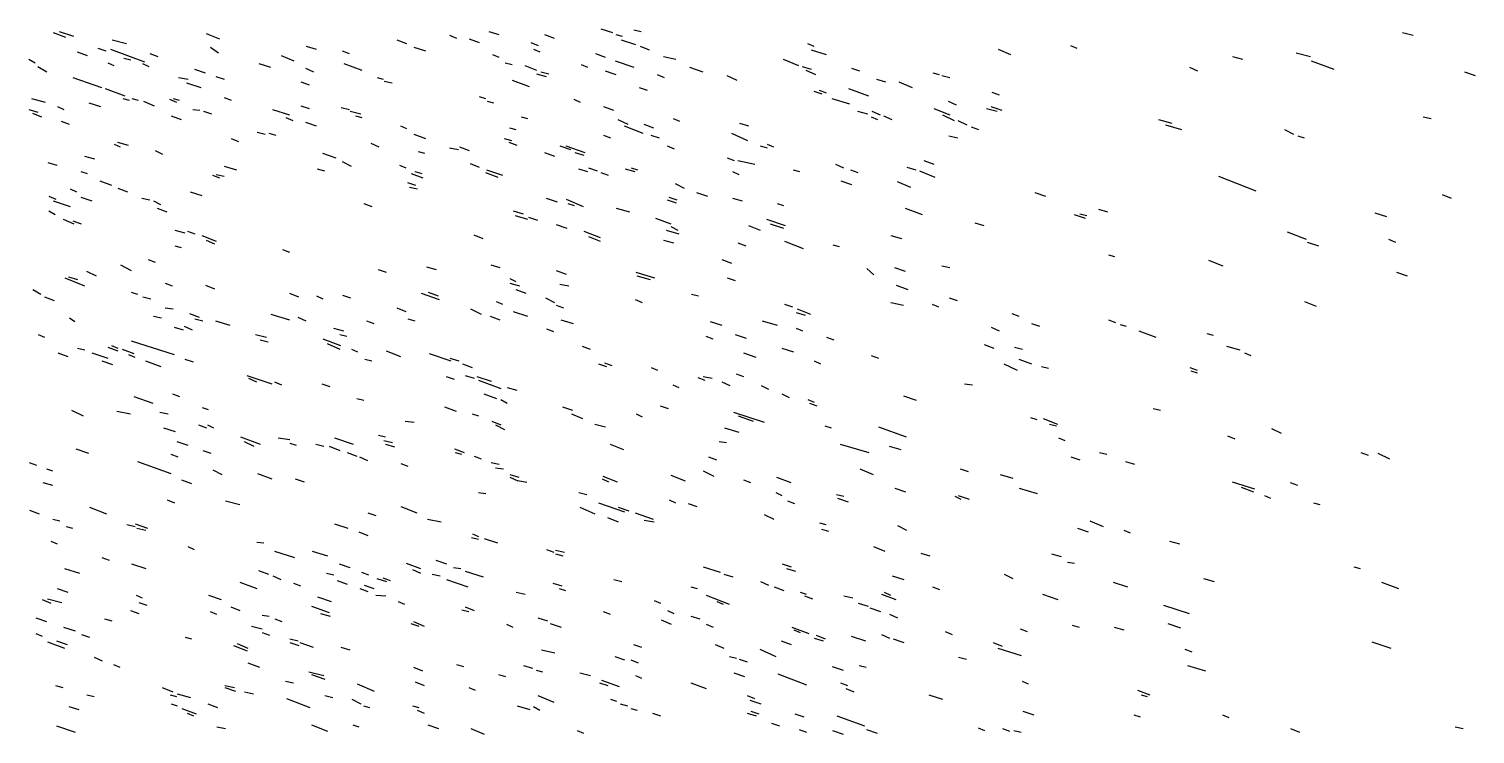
# Model space of a CAD drawing. Extents: x 0 to 594, y 0 to 600.
# Drawn here: x 0.4 to 296.2, y 155.9 to 300.3 of the extents above; entities that cross this region are included whole.
import ezdxf

# ---------------------------------------------------------------- set-up
doc = ezdxf.new("R2010")
doc.units = 0
doc.header["$MEASUREMENT"] = 0
doc.layers.add('SKARN_FSET4', color=114, linetype='CONTINUOUS')

msp = doc.modelspace()

# ---------------------------------------------------------------- linework, layer by layer
at = {"layer": 'SKARN_FSET4'}
for p, q in [((5.3, 299.53), (7.87, 298.6)), ((6.58, 299.72), (9.51, 298.78)), ((36.61, 299.34), (39.35, 298.22)), ((86.39, 298.97), (87.86, 298.41)), ((94.45, 299.72), (96.46, 299.16)), ((105.8, 299.16), (107.81, 298.41)), ((117.33, 300.28), (119.71, 299.53)), ((120.44, 299.16), (121.72, 298.78)), ((124.1, 300.09), (125.57, 299.72)), ((281.34, 299.53), (283.54, 298.97)), ((14.46, 296.35), (16.11, 295.79)), ((17.02, 296.16), (23.98, 293.54)), ((17.39, 298.03), (20.32, 297.29)), ((37.52, 296.54), (39.17, 295.41)), ((57.11, 296.72), (59.12, 296.16)), ((75.6, 298.03), (77.61, 297.29)), ((79.08, 296.54), (81.46, 295.79)), ((90.42, 298.22), (92.44, 297.47)), ((103.05, 297.47), (104.52, 296.91)), ((103.6, 296.16), (104.89, 295.6)), ((121.54, 298.03), (124.47, 297.1)), ((125.39, 296.72), (127.22, 295.98)), ((159.61, 297.29), (160.9, 296.72)), ((160.35, 295.98), (163.46, 295.04)), ((198.61, 296.16), (201.17, 295.04)), ((213.43, 296.91), (214.71, 296.35)), ((0.37, 294.1), (1.65, 293.35)), ((10.25, 295.6), (12.26, 294.85)), ((16.48, 293.35), (17.76, 292.79)), ((19.77, 294.29), (21.23, 293.92)), ((23.62, 293.17), (24.9, 292.61)), ((25.08, 295.23), (26.73, 294.66)), ((47.41, 293.17), (49.79, 292.42)), ((51.99, 294.85), (54.55, 293.73)), ((64.43, 295.79), (65.9, 295.23)), ((64.8, 293.17), (68.46, 291.86)), ((95.18, 295.04), (96.47, 294.48)), ((97.75, 293.35), (99.21, 292.98)), ((113.31, 292.98), (114.59, 292.42)), ((116.23, 295.23), (118.25, 294.48)), ((120.26, 293.73), (124.11, 292.42)), ((130.15, 294.66), (132.71, 294.1)), ((154.68, 294.1), (157.79, 292.79)), ((246.57, 294.66), (248.58, 294.1)), ((259.56, 295.41), (262.49, 294.66)), ((262.67, 293.73), (267.25, 292.04)), ((2.2, 292.61), (4.03, 291.48)), ((9.34, 290.36), (15.2, 288.3)), ((30.94, 290.36), (32.95, 289.98)), ((34.23, 292.04), (36.43, 291.29)), ((38.63, 290.55), (40.28, 289.98)), ((56.93, 292.23), (58.58, 291.48)), ((71.58, 290.36), (72.86, 289.98)), ((101.78, 292.79), (104.16, 291.86)), ((104.16, 291.11), (106.17, 290.55)), ((105.07, 291.48), (106.72, 291.11)), ((118.25, 291.67), (120.45, 290.92)), ((128.87, 290.92), (130.33, 290.36)), ((135.46, 292.42), (138.2, 291.48)), ((143.15, 290.73), (145.16, 289.8)), ((158.52, 292.61), (160.35, 292.04)), ((159.25, 291.86), (161.27, 290.92)), ((168.59, 292.23), (170.24, 291.67)), ((173.72, 289.98), (175.55, 289.42)), ((185.25, 291.29), (186.53, 290.92)), ((187.08, 290.73), (188.73, 290.36)), ((237.78, 292.42), (239.43, 291.67)), ((293.98, 291.48), (296.18, 290.73)), ((15.93, 288.11), (19.96, 286.61)), ((32.59, 289.24), (35.52, 288.3)), ((56.02, 289.42), (57.67, 288.86)), ((73.04, 289.61), (74.69, 289.24)), ((99.22, 289.8), (102.7, 288.49)), ((125.21, 288.3), (126.86, 287.74)), ((160.91, 287.55), (162.55, 286.99)), ((162, 287.74), (163.47, 287.18)), ((168.04, 288.11), (172.07, 286.61)), ((178.29, 289.42), (181.04, 288.3)), ((197.33, 287.36), (198.8, 286.8)), ((0.92, 286.05), (3.67, 285.3)), ((6.24, 284.37), (7.52, 283.81)), ((12.64, 285.12), (15.02, 284.37)), ((19.6, 286.05), (20.88, 285.68)), ((21.43, 286.05), (22.71, 285.68)), ((23.81, 285.49), (26, 284.56)), ((29.11, 285.87), (30.58, 285.3)), ((29.85, 286.05), (31.13, 285.68)), ((40.28, 286.24), (41.74, 285.68)), ((56.02, 284.56), (57.67, 283.99)), ((64.26, 284.18), (65.91, 283.81)), ((92.45, 286.43), (93.73, 286.05)), ((94.1, 285.49), (95.38, 285.12)), ((111.85, 285.87), (113.13, 285.3)), ((117.89, 284.37), (119.91, 283.62)), ((164.57, 286.05), (168.23, 284.93)), ((185.44, 283.99), (188.73, 282.68)), ((188.37, 285.49), (190.01, 284.74)), ((196.24, 283.99), (198.44, 283.43)), ((197.15, 284.37), (199.35, 283.62)), ((0.38, 283.81), (2.21, 283.24)), ((1.11, 283.06), (2.94, 282.31)), ((6.97, 281.37), (8.62, 280.81)), ((29.48, 282.5), (31.5, 281.75)), ((33.88, 283.81), (35.34, 283.62)), ((36.07, 283.43), (37.72, 282.87)), ((50.17, 283.81), (53.65, 282.68)), ((52.91, 282.12), (54.38, 281.56)), ((56.94, 281.19), (59.14, 280.44)), ((66.09, 283.43), (68.29, 282.87)), ((67.19, 282.5), (68.47, 282.12)), ((101.06, 282.31), (102.34, 281.93)), ((120.83, 281.75), (122.84, 280.81)), ((132.17, 281.93), (133.46, 281.37)), ((169.88, 283.43), (171.89, 282.87)), ((172.63, 282.31), (173.91, 281.75)), ((172.81, 283.43), (174.46, 282.68)), ((175.19, 282.5), (176.84, 281.75)), ((187.27, 282.68), (189.65, 281.56)), ((190.38, 281.56), (192.21, 280.62)), ((231.39, 281.75), (234.13, 281)), ((285.57, 282.31), (287.22, 281.93)), ((47.06, 279.13), (48.71, 278.75)), ((49.44, 278.94), (50.9, 278.56)), ((76.35, 280.44), (77.63, 279.88)), ((79.09, 278.75), (81.47, 277.82)), ((98.68, 280.06), (99.96, 279.69)), ((117.9, 278.56), (119.36, 278)), ((122.11, 280.44), (125.95, 278.94)), ((126.13, 280.81), (128.15, 280.06)), ((127.6, 278.56), (129.25, 278)), ((144.08, 278.94), (147.37, 277.44)), ((145.72, 281), (147.55, 280.44)), ((188.56, 278.38), (190.39, 278)), ((193.13, 280.25), (194.6, 279.69)), ((232.85, 280.62), (236.15, 279.69)), ((257.2, 279.69), (259.03, 278.75)), ((259.94, 278.38), (261.23, 278)), ((17.78, 276.69), (19.06, 276.13)), ((18.51, 277.07), (20.7, 276.51)), ((26.2, 275.38), (27.66, 274.63)), ((41.75, 277.82), (43.22, 277.25)), ((70.31, 276.88), (71.96, 276.13)), ((80.01, 275.2), (81.29, 274.82)), ((86.42, 275.94), (88.25, 275.57)), ((88.43, 276.13), (90.45, 275.38)), ((97.58, 277.82), (99.05, 277.44)), ((98.5, 277.07), (100.15, 276.51)), ((108.93, 276.32), (111.13, 275.57)), ((110.21, 276.32), (114.06, 275.01)), ((130.9, 276.32), (132.36, 275.76)), ((149.94, 276.32), (151.4, 275.94)), ((151.4, 276.69), (152.68, 276.13)), ((4.23, 272.95), (6.06, 272.39)), ((11.74, 274.26), (13.75, 273.7)), ((40.29, 272.2), (42.86, 271.45)), ((60.43, 274.82), (63.17, 273.88)), ((64.46, 273.14), (66.29, 272.2)), ((76.17, 272.39), (77.45, 271.83)), ((90.63, 272.76), (92.46, 272.01)), ((105.82, 275.01), (107.84, 274.26)), ((112.05, 275.01), (113.88, 274.45)), ((143.17, 273.88), (144.63, 273.32)), ((145.36, 273.32), (148.84, 272.57)), ((165.32, 272.57), (166.96, 271.83)), ((183.44, 273.32), (185.45, 272.57)), ((11.01, 271.08), (12.29, 270.7)), ((14.85, 269.2), (17.23, 268.27)), ((37.92, 270.33), (39.38, 269.77)), ((38.65, 270.51), (40.3, 270.14)), ((59.33, 271.64), (60.8, 271.26)), ((78.55, 270.7), (80.93, 269.77)), ((79.28, 271.08), (80.75, 270.7)), ((93.75, 270.89), (96.31, 269.95)), ((93.93, 271.45), (97.22, 270.33)), ((112.78, 271.64), (114.61, 271.08)), ((114.8, 271.83), (116.63, 271.26)), ((117.36, 270.89), (118.82, 270.33)), ((122.3, 271.64), (124.31, 271.08)), ((123.58, 271.83), (124.86, 271.45)), ((144.27, 271.08), (145.55, 270.51)), ((156.71, 271.45), (158, 271.08)), ((166.42, 269.2), (168.61, 268.46)), ((168.43, 271.45), (169.89, 270.89)), ((179.96, 272.01), (181.79, 271.45)), ((182.52, 271.26), (185.64, 269.95)), ((243.66, 270.14), (251.35, 267.15)), ((8.82, 267.52), (10.1, 266.96)), ((18.52, 267.71), (20.53, 266.96)), ((33.34, 266.96), (35.72, 266.21)), ((77.82, 268.83), (79.47, 268.27)), ((78.19, 267.89), (79.84, 267.52)), ((132.55, 268.64), (134.39, 267.71)), ((136.95, 266.77), (139.15, 266.02)), ((177.95, 269.02), (180.7, 267.89)), ((206.14, 266.77), (208.34, 266.02)), ((289.43, 266.4), (291.26, 265.65)), ((4.42, 266.02), (5.89, 265.46)), ((5.34, 265.09), (8.82, 263.96)), ((11.01, 265.83), (13.21, 265.09)), ((23.46, 265.65), (25.11, 265.27)), ((25.84, 265.09), (27.31, 264.34)), ((26.58, 263.59), (28.59, 262.84)), ((68.86, 264.52), (70.51, 263.96)), ((106.2, 265.65), (108.4, 264.9)), ((110.23, 265.46), (113.71, 263.96)), ((110.59, 264.52), (111.87, 264.15)), ((120.48, 263.59), (123.22, 262.84)), ((130.91, 265.27), (132.74, 264.71)), ((131.28, 265.83), (132.92, 265.27)), ((144.27, 265.65), (146.29, 265.09)), ((153.43, 264.52), (154.71, 264.15)), ((179.6, 263.59), (183.08, 262.28)), ((219.14, 263.4), (220.97, 262.84)), ((4.43, 263.03), (5.71, 262.28)), ((7.36, 261.34), (9.56, 260.41)), ((9.37, 260.97), (11.02, 260.41)), ((99.43, 263.03), (101.44, 262.46)), ((99.8, 262.09), (102.36, 261.34)), ((102.54, 261.72), (104.37, 261.15)), ((128.53, 261.53), (131.65, 260.41)), ((151.23, 261.34), (155.08, 260.03)), ((151.97, 260.41), (154.71, 259.47)), ((193.88, 260.59), (195.71, 260.03)), ((214.2, 262.28), (216.4, 261.53)), ((215.3, 262.46), (216.76, 262.09)), ((275.7, 262.65), (278.08, 261.9)), ((30.24, 259.1), (32.25, 258.53)), ((32.8, 258.91), (34.27, 258.35)), ((35.73, 257.97), (38.66, 256.85)), ((91.38, 258.16), (93.21, 257.41)), ((108.22, 260.22), (110.42, 259.47)), ((113.89, 258.91), (117.19, 257.6)), ((114.81, 257.78), (117.19, 256.85)), ((130.73, 259.1), (133.3, 258.35)), ((131.65, 259.84), (133.11, 259.1)), ((147.57, 260.03), (149.95, 259.1)), ((176.68, 257.97), (178.88, 257.41)), ((257.77, 258.72), (261.61, 257.22)), ((30.24, 255.91), (31.53, 255.54)), ((36.65, 257.04), (38.3, 256.29)), ((52.21, 255.16), (53.68, 254.6)), ((130.19, 257.04), (132.2, 256.47)), ((145.38, 256.47), (147.03, 255.91)), ((154.9, 256.85), (158.74, 255.35)), ((164.78, 256.1), (166.07, 255.73)), ((261.8, 256.66), (264.18, 255.91)), ((278.45, 257.22), (279.92, 256.66)), ((19.08, 251.98), (21.28, 250.86)), ((24.76, 253.1), (26.22, 252.54)), ((81.68, 251.61), (83.7, 251.05)), ((94.86, 251.98), (96.69, 251.42)), ((142.09, 253.1), (144.1, 252.36)), ((187.12, 251.79), (188.77, 251.42)), ((221.16, 254.04), (222.45, 253.67)), ((241.67, 252.92), (244.6, 251.79)), ((7.74, 249.36), (11.76, 247.68)), ((8.47, 249.55), (10.3, 248.99)), ((12.13, 250.67), (14.14, 249.73)), ((71.8, 251.05), (73.45, 250.48)), ((98.71, 249.17), (99.99, 248.61)), ((108.23, 250.86), (110.24, 250.11)), ((124.52, 250.48), (128.36, 249.36)), ((124.7, 249.73), (127.45, 248.99)), ((143.19, 249.36), (144.84, 248.8)), ((171.74, 251.23), (173.21, 249.92)), ((177.42, 251.42), (179.62, 250.67)), ((280.11, 250.48), (282.31, 249.73)), ((1.15, 246.93), (2.8, 245.99)), ((21.28, 246.37), (22.57, 245.99)), ((28.24, 248.24), (29.7, 247.68)), ((36.48, 247.86), (38.31, 247.11)), ((53.68, 246.18), (55.52, 245.43)), ((59.18, 245.62), (60.46, 245.05)), ((64.48, 245.8), (66.13, 245.24)), ((80.59, 246.18), (84.25, 244.87)), ((82.06, 246.37), (84.07, 245.62)), ((98.71, 248.24), (100.73, 247.68)), ((99.99, 246.93), (102.01, 246.18)), ((108.96, 248.05), (110.79, 247.68)), ((135.87, 245.99), (137.34, 245.62)), ((177.79, 247.86), (180.17, 246.93)), ((3.53, 245.43), (5.54, 244.68)), ((23.67, 245.43), (25.31, 245.05)), ((28.24, 243.18), (29.89, 243)), ((75.65, 243.18), (77.48, 242.43)), ((90.66, 243), (92.86, 241.87)), ((95.97, 244.49), (97.25, 243.93)), ((106.04, 245.24), (107.87, 244.31)), ((108.23, 243.74), (109.7, 243.18)), ((124.34, 244.87), (125.81, 244.31)), ((154.91, 243.93), (156.56, 243.37)), ((157.48, 243), (160.22, 241.87)), ((176.69, 244.31), (179.26, 243.74)), ((185.11, 243.93), (186.4, 243.37)), ((188.59, 245.24), (190.24, 244.68)), ((261.26, 244.49), (263.64, 243.56)), ((8.66, 241.12), (9.76, 240.37)), ((25.87, 241.5), (27.51, 241.12)), ((33.19, 242.06), (35.2, 241.31)), ((34.29, 240.94), (35.93, 240.56)), ((38.5, 240.56), (41.43, 239.63)), ((49.84, 241.87), (53.69, 240.75)), ((55.34, 241.31), (56.99, 240.56)), ((69.43, 240.56), (70.9, 240)), ((77.85, 240.94), (79.32, 240.56)), ((94.69, 241.5), (96.71, 240.75)), ((99.45, 242.43), (102.38, 241.5)), ((109.15, 240.75), (111.72, 240)), ((139.72, 240.37), (142.1, 239.63)), ((150.34, 240.56), (153.45, 239.63)), ((157.29, 242.25), (159.12, 241.68)), ((201.41, 242.06), (202.87, 241.5)), ((205.44, 240), (207.09, 239.44)), ((221.18, 240.75), (222.64, 240.19)), ((223.56, 239.81), (224.84, 239.44)), ((2.26, 237.75), (3.54, 237.19)), ((30.08, 239.25), (31.91, 238.69)), ((32.09, 239.44), (33.74, 238.69)), ((46.74, 237.75), (48.93, 237.19)), ((60.47, 236.82), (64.13, 235.51)), ((62.66, 239.06), (64.68, 238.5)), ((63.94, 237.75), (65.41, 237.38)), ((106.23, 238.88), (107.69, 238.32)), ((138.81, 237.38), (140.28, 236.82)), ((144.85, 237.75), (147.05, 237)), ((157.3, 239.06), (158.58, 238.5)), ((163.52, 237.19), (164.99, 236.63)), ((197.2, 239.25), (198.85, 238.5)), ((227.4, 238.5), (230.88, 237.19)), ((241.32, 237.94), (242.6, 237.57)), ((6.29, 234.01), (8.3, 233.26)), ((10.31, 234.95), (11.78, 234.57)), ((13.24, 234.01), (16.54, 232.89)), ((16.54, 235.13), (18.55, 234.38)), ((17.27, 235.51), (18.55, 234.95)), ((19.47, 234.76), (21.85, 233.82)), ((21.3, 236.44), (30.08, 233.63)), ((47.65, 236.63), (49.3, 236.26)), ((61.38, 235.88), (63.95, 234.76)), ((66.33, 234.76), (67.61, 234.2)), ((73.47, 234.38), (76.4, 233.26)), ((82.25, 233.82), (86.65, 232.32)), ((113.55, 235.32), (115.2, 234.76)), ((146.5, 234.01), (149.07, 233.07)), ((154.37, 234.95), (156.75, 234.2)), ((195.74, 235.69), (197.75, 234.95)), ((201.96, 235.13), (203.61, 234.76)), ((245.35, 235.32), (248.09, 234.57)), ((249.01, 234.01), (250.29, 233.45)), ((15.26, 232.32), (17.46, 231.58)), ((20.75, 233.63), (22.03, 233.07)), ((24.23, 232.32), (27.34, 231.2)), ((32.28, 232.7), (33.93, 232.14)), ((69.07, 232.7), (70.54, 232.32)), ((86.46, 232.89), (88.29, 232.32)), ((89.03, 231.76), (91.04, 231.01)), ((116.85, 231.76), (118.5, 231.2)), ((118.13, 231.95), (119.6, 231.39)), ((127.65, 231.01), (128.93, 230.45)), ((160.96, 232.32), (162.25, 231.76)), ((172.68, 233.45), (174.14, 232.89)), ((199.77, 231.76), (202.52, 230.45)), ((202.88, 232.7), (205.45, 231.76)), ((207.46, 231.2), (208.92, 230.83)), ((237.85, 231.01), (239.31, 230.45)), ((44.92, 229.33), (50.04, 227.64)), ((45.28, 228.77), (46.93, 228.02)), ((50.59, 228.02), (52.06, 227.46)), ((85.74, 229.14), (87.38, 228.58)), ((89.58, 229.33), (91.41, 228.77)), ((91.96, 229.14), (94.89, 228.21)), ((92.33, 228.39), (96.9, 226.71)), ((137.17, 228.95), (138.64, 228.39)), ((138.27, 229.14), (140.1, 228.77)), ((142.12, 228.02), (143.76, 227.27)), ((145.04, 229.7), (146.51, 229.14)), ((238.03, 230.27), (239.31, 229.89)), ((21.86, 225.02), (25.7, 223.71)), ((29.73, 225.59), (31.19, 225.02)), ((60.29, 227.64), (61.94, 227.08)), ((93.43, 225.59), (95.99, 224.65)), ((98.19, 226.9), (100.2, 226.33)), ((132.05, 227.46), (133.33, 226.9)), ((150.17, 227.27), (151.64, 226.52)), ((154.38, 225.59), (155.85, 224.84)), ((179.28, 225.21), (181.84, 224.27)), ((191.72, 227.64), (193.37, 227.46)), ((9.05, 222.22), (11.43, 221.09)), ((18.38, 222.03), (21.13, 221.47)), ((35.77, 222.78), (37.05, 222.4)), ((67.44, 224.65), (68.9, 224.27)), ((85.38, 222.96), (87.76, 222.03)), ((96.91, 224.46), (98.19, 223.71)), ((109.54, 222.96), (111.55, 222.22)), ((129.49, 223.15), (131.14, 222.59)), ((159.69, 224.46), (160.97, 223.9)), ((160.06, 223.71), (161.52, 223.15)), ((230.35, 222.59), (231.81, 222.22)), ((27.17, 221.84), (28.82, 221.47)), ((35.04, 219.22), (36.69, 218.66)), ((36.87, 219.22), (38.15, 218.66)), ((77.32, 219.97), (79.16, 219.78)), ((91.05, 221.47), (92.33, 221.09)), ((95.08, 219.97), (96.91, 219.22)), ((95.81, 219.22), (97.65, 218.28)), ((111.37, 221.47), (113.57, 220.53)), ((116.13, 219.41), (118.33, 218.85)), ((124.55, 221.47), (125.83, 220.9)), ((144.5, 221.84), (150.73, 219.78)), ((145.42, 221.09), (148.53, 219.97)), ((163.18, 219.03), (164.46, 218.66)), ((205.27, 220.72), (206.56, 220.34)), ((207.84, 220.53), (210.77, 219.41)), ((209.12, 219.41), (210.58, 219.03)), ((27.9, 218.66), (30.28, 217.91)), ((43.65, 216.79), (47.68, 215.29)), ((51.34, 216.6), (53.72, 216.22)), ((62.87, 216.6), (66.71, 215.29)), ((71.84, 217.16), (73.3, 216.79)), ((72.94, 216.04), (74.77, 215.66)), ((142.67, 218.66), (145.6, 217.72)), ((174.16, 218.85), (179.83, 216.79)), ((210.95, 216.6), (212.23, 216.04)), ((245.55, 216.97), (247.01, 216.41)), ((254.52, 218.47), (256.53, 217.54)), ((9.97, 214.35), (12.53, 213.42)), ((29.37, 213.23), (30.84, 212.67)), ((30.65, 215.85), (32.85, 215.1)), ((35.96, 213.98), (37.61, 213.42)), ((44.38, 215.85), (46.4, 214.91)), ((53.72, 215.48), (55, 215.1)), ((59.03, 215.29), (60.67, 214.91)), ((61.77, 214.91), (63.97, 213.98)), ((65.43, 213.6), (67.45, 212.85)), ((73.3, 215.29), (75.13, 214.73)), ((87.4, 214.35), (89.41, 213.6)), ((87.58, 213.6), (88.86, 213.23)), ((119.25, 215.29), (121.99, 214.17)), ((141.58, 215.85), (143.04, 215.66)), ((166.29, 215.29), (172.15, 213.6)), ((176.36, 214.91), (178.74, 214.17)), ((219.38, 213.6), (220.84, 213.23)), ((272.83, 213.6), (274.29, 213.04)), ((276.3, 213.42), (278.68, 212.29)), ((0.45, 211.54), (1.92, 210.98)), ((3.93, 210.23), (5.22, 209.86)), ((22.6, 211.73), (29.38, 209.3)), ((37.98, 210.05), (39.81, 209.11)), ((68, 212.67), (69.65, 211.92)), ((76.42, 211.36), (77.88, 210.8)), ((91.43, 212.85), (92.89, 212.29)), ((94.91, 211.54), (96.55, 211.17)), ((95.82, 210.42), (97.47, 210.23)), ((139.39, 212.67), (141.03, 212.11)), ((170.32, 210.23), (173.07, 209.11)), ((190.82, 210.23), (192.47, 209.67)), ((213.52, 212.67), (215.35, 212.11)), ((224.69, 211.73), (226.52, 211.17)), ((3.2, 207.43), (5.22, 206.86)), ((31.58, 207.99), (33.59, 207.24)), ((47.13, 209.3), (50.06, 208.17)), ((54.82, 208.17), (56.65, 207.61)), ((98.75, 209.11), (100.58, 208.55)), ((98.75, 208.55), (100.4, 207.8)), ((102.23, 207.43), (100.4, 207.8)), ((117.61, 208.17), (118.89, 207.61)), ((117.79, 208.74), (120.72, 207.61)), ((131.7, 208.92), (134.63, 207.8)), ((138.29, 209.86), (140.49, 208.74)), ((146.53, 207.99), (147.99, 207.43)), ((153.3, 208.55), (156.23, 207.43)), ((199.06, 209.11), (201.63, 208.36)), ((246.47, 207.61), (251.05, 206.12)), ((258.37, 207.43), (259.84, 206.86)), ((92.35, 205.37), (93.81, 205.18)), ((112.85, 205.37), (114.5, 204.99)), ((153.12, 205.37), (154.4, 204.81)), ((165.57, 204.99), (167.03, 204.62)), ((165.75, 204.24), (167.95, 203.49)), ((177.47, 206.3), (179.66, 205.55)), ((189.73, 204.62), (191.01, 204.06)), ((190.46, 204.81), (192.66, 204.06)), ((202.91, 206.3), (206.57, 205.18)), ((248.31, 206.49), (250.87, 205.55)), ((253.07, 204.81), (254.35, 204.24)), ((0.46, 201.81), (2.48, 201.06)), ((12.73, 202.37), (16.21, 201.06)), ((28.65, 203.87), (30.12, 203.31)), ((40.55, 203.68), (43.48, 202.93)), ((69.66, 201.25), (71.3, 200.69)), ((76.43, 202.56), (79.72, 201.25)), ((113.04, 202.37), (116.15, 201.06)), ((116.88, 203.31), (122.19, 201.44)), ((120.91, 202.37), (123.11, 201.62)), ((124.39, 201.25), (128.05, 199.94)), ((131.34, 203.87), (132.62, 203.31)), ((135.19, 203.12), (137.02, 202.56)), ((155.5, 203.68), (156.97, 203.12)), ((263.14, 203.31), (264.42, 202.93)), ((5.23, 199.94), (6.69, 199.56)), ((7.97, 198.44), (9.25, 198.07)), ((20.42, 198.81), (22.07, 198.44)), ((22.07, 199), (24.63, 198.07)), ((62.89, 199), (65.63, 198.07)), ((81.92, 199.94), (84.67, 199.38)), ((118.71, 200.31), (120.91, 199.38)), ((126.22, 199.75), (128.23, 199.38)), ((150.75, 200.87), (152.76, 199.94)), ((162.1, 199.19), (163.38, 198.81)), ((178.02, 198.63), (179.85, 197.69)), ((217.38, 199.56), (220.12, 198.44)), ((4.86, 195.44), (6.15, 194.88)), ((22.43, 198.07), (24.26, 197.69)), ((46.97, 195.26), (48.43, 195.07)), ((67.83, 197.32), (69.66, 196.57)), ((90.9, 196.19), (92.36, 195.82)), ((91.08, 196.94), (92.36, 196.38)), ((93.46, 196.01), (96.21, 195.07)), ((162.47, 197.88), (163.93, 197.5)), ((214.82, 198.07), (217.01, 197.32)), ((224.34, 197.69), (225.62, 197.13)), ((233.67, 195.44), (235.69, 194.88)), ((32.87, 194.32), (34.15, 193.76)), ((50.63, 193.39), (54.66, 192.07)), ((58.32, 193.39), (61.43, 192.45)), ((106.27, 193.76), (107.74, 193.2)), ((108.1, 193.57), (109.94, 193.2)), ((108.11, 192.82), (109.57, 192.45)), ((173.09, 194.32), (175.47, 193.39)), ((182.79, 193.01), (184.62, 192.45)), ((209.51, 192.82), (211.53, 192.26)), ((7.62, 189.83), (10.73, 188.89)), ((15.3, 192.07), (16.77, 191.51)), ((21.34, 190.76), (24.27, 189.83)), ((47.34, 189.45), (49.35, 188.71)), ((63.81, 190.76), (66.01, 190.02)), ((77.54, 190.95), (80.47, 189.83)), ((78.82, 189.64), (80.47, 188.89)), ((83.58, 191.51), (85.78, 190.76)), ((87.24, 190.02), (88.71, 189.83)), ((138.31, 190.2), (141.79, 189.08)), ((154.42, 190.76), (156.25, 190.2)), ((155.33, 189.83), (157.17, 189.27)), ((212.81, 191.14), (214.27, 190.95)), ((271.39, 190.2), (272.67, 189.83)), ((43.5, 187.02), (46.98, 185.71)), ((50.27, 188.33), (51.92, 187.58)), ((54.48, 186.83), (55.94, 186.27)), ((61.25, 188.89), (62.71, 188.52)), ((63.45, 187.39), (65.46, 186.65)), ((68.39, 189.08), (69.85, 188.52)), ((68.94, 186.46), (70.95, 185.71)), ((71.5, 187.77), (73.52, 187.21)), ((72.78, 187.96), (74.25, 187.39)), ((82.85, 188.71), (84.5, 188.33)), ((85.78, 187.58), (90.17, 186.08)), ((89.62, 189.27), (93.28, 188.14)), ((107.56, 186.83), (109.39, 186.27)), ((120.01, 187.58), (121.66, 187.21)), ((142.52, 188.71), (144.35, 188.14)), ((150.03, 187.21), (151.68, 186.46)), ((176.94, 188.33), (179.32, 187.58)), ((199.82, 188.71), (201.65, 187.77)), ((222.15, 187.02), (225.08, 186.08)), ((240.64, 187.77), (242.83, 187.21)), ((277.06, 187.02), (280.54, 185.71)), ((3.05, 183.46), (4.88, 182.71)), ((4.14, 183.65), (7.07, 182.9)), ((6.16, 185.71), (8.35, 184.96)), ((22.27, 184.4), (23.55, 183.84)), ((37.09, 184.4), (39.66, 183.46)), ((59.42, 184.02), (62.17, 183.09)), ((68.03, 185.71), (69.67, 185.15)), ((71.32, 184.4), (73.34, 184.21)), ((100.06, 184.96), (101.89, 184.59)), ((108.85, 185.71), (110.13, 185.34)), ((135.75, 186.08), (137.03, 185.71)), ((138.87, 184.4), (143.63, 182.53)), ((152.78, 186.08), (154.79, 185.34)), ((158.09, 184.96), (159.37, 184.59)), ((159, 184.21), (160.65, 183.65)), ((167.06, 184.21), (168.89, 183.84)), ((174.74, 184.59), (177.67, 183.46)), ((175.29, 184.96), (176.57, 184.4)), ((185.18, 186.08), (186.64, 185.52)), ((207.69, 184.59), (210.8, 183.46)), ((21.17, 181.22), (22.82, 180.66)), ((22.82, 182.9), (24.46, 182.34)), ((37.46, 181.03), (38.74, 180.47)), ((41.67, 181.97), (43.5, 181.22)), ((58.14, 182.15), (61.81, 180.84)), ((59.98, 180.66), (61.99, 180.09)), ((75.9, 183.09), (77.18, 182.53)), ((88.9, 181.4), (90.36, 181.03)), ((89.63, 181.97), (91.46, 181.22)), ((117.82, 181.03), (119.28, 180.47)), ((128.25, 183.28), (129.53, 182.71)), ((131, 181.22), (132.28, 180.66)), ((141.06, 183.09), (142.35, 182.53)), ((169.99, 182.71), (172, 182.15)), ((172.37, 181.78), (174.56, 181.03)), ((176.4, 180.47), (178.04, 179.72)), ((232.41, 182.34), (237.72, 180.66)), ((1.77, 179.72), (3.97, 178.97)), ((7.45, 177.85), (9.83, 177.1)), ((15.86, 179.53), (17.33, 179.16)), ((45.88, 178.03), (48.08, 177.47)), ((48.08, 180.28), (49.54, 180.09)), ((50.64, 179.53), (52.11, 178.97)), ((78.47, 178.6), (80.11, 178.03)), ((79.02, 178.97), (81.21, 178.03)), ((98.05, 178.41), (99.33, 177.85)), ((104.46, 179.72), (106.47, 179.16)), ((107.02, 178.6), (109.22, 177.85)), ((129.72, 179.34), (131.73, 178.41)), ((135.76, 180.09), (137.59, 179.53)), ((138.87, 178.41), (140.34, 177.85)), ((156.45, 177.85), (159.92, 176.54)), ((213.74, 178.22), (215.2, 177.85)), ((222.34, 177.85), (224.36, 177.29)), ((233.32, 178.6), (235.89, 177.66)), ((1.77, 176.54), (3.05, 175.98)), ((4.15, 174.85), (7.63, 173.54)), ((5.98, 175.04), (8.18, 174.29)), ((11.11, 176.35), (12.76, 175.79)), ((32.34, 175.79), (33.62, 175.41)), ((48.08, 176.72), (49.55, 176.16)), ((53.76, 175.41), (55.41, 175.04)), ((53.76, 174.66), (55.59, 174.1)), ((55.77, 174.66), (58.52, 173.73)), ((154.25, 175.04), (156.27, 174.29)), ((156.81, 177.29), (158.09, 176.72)), ((161.02, 175.6), (162.86, 175.04)), ((161.39, 176.16), (163.22, 175.41)), ((168.53, 175.98), (171.46, 175.04)), ((174.75, 176.35), (176.4, 175.6)), ((177.13, 175.41), (179.33, 174.66)), ((187.75, 176.91), (189.21, 176.35)), ((197.63, 174.66), (199.47, 173.92)), ((203.12, 177.47), (204.59, 176.91)), ((275.06, 174.85), (278.91, 173.54)), ((13.68, 171.67), (15.32, 170.92)), ((42.23, 174.1), (44.98, 172.98)), ((42.96, 174.48), (45.16, 173.54)), ((64.19, 173.73), (66.03, 173.17)), ((105.2, 173.17), (107.94, 172.61)), ((120.21, 171.86), (122.22, 171.11)), ((124.05, 174.29), (125.7, 173.73)), ((140.71, 174.29), (142.54, 173.54)), ((143.64, 171.86), (145.1, 171.48)), ((149.86, 173.35), (153.16, 171.86)), ((190.5, 171.67), (192.15, 171.29)), ((198.55, 173.54), (203.31, 172.04)), ((236.81, 173.35), (238.27, 172.79)), ((17.7, 170.17), (18.99, 169.61)), ((45.16, 170.55), (47.54, 169.61)), ((57.61, 168.67), (60.72, 167.93)), ((79.03, 169.61), (80.86, 168.86)), ((87.81, 170.17), (89.28, 169.8)), ((101.54, 169.98), (103.37, 169.42)), ((104.1, 169.05), (105.39, 168.67)), ((123.5, 171.11), (124.97, 170.55)), ((145.65, 171.29), (147.3, 170.73)), ((164.69, 169.8), (166.89, 169.05)), ((170.18, 169.98), (171.65, 169.61)), ((237.36, 169.98), (241.02, 168.86)), ((5.81, 165.87), (7.28, 165.49)), ((40.41, 165.87), (42.42, 165.49)), ((52.85, 166.8), (54.5, 166.43)), ((58.16, 168.11), (60.91, 167.18)), ((67.5, 166.24), (70.98, 164.74)), ((79.39, 166.61), (81.23, 165.87)), ((96.42, 168.11), (97.88, 167.74)), ((113.07, 168.49), (115.27, 167.93)), ((117.1, 166.43), (118.75, 165.87)), ((117.47, 166.99), (121.13, 165.68)), ((124.42, 167.93), (125.7, 167.36)), ((135.77, 166.43), (138.89, 165.3)), ((144.56, 168.49), (146.75, 167.74)), ((153.53, 168.3), (159.39, 166.05)), ((166.34, 166.43), (167.81, 165.87)), ((203.5, 166.8), (204.78, 166.24)), ((12.22, 163.99), (13.68, 163.62)), ((27.59, 165.49), (29.79, 164.56)), ((29.24, 163.99), (30.52, 163.62)), ((30.71, 164.18), (33.45, 163.43)), ((40.41, 165.49), (42.6, 164.74)), ((44.43, 164.56), (46.27, 164.18)), ((53.04, 163.24), (57.8, 161.37)), ((60.91, 163.81), (62.56, 163.43)), ((66.4, 163.06), (68.23, 162.12)), ((90.38, 165.49), (91.66, 164.93)), ((104.48, 163.81), (107.77, 162.5)), ((119.3, 163.06), (120.58, 162.68)), ((147.31, 163.81), (148.77, 163.24)), ((147.86, 162.87), (150.06, 162.12)), ((167.44, 165.3), (169.09, 164.56)), ((184.47, 163.99), (187.21, 163.06)), ((227.12, 164.93), (229.68, 163.99)), ((227.85, 163.99), (229.13, 163.62)), ((8.56, 161.56), (10.57, 161)), ((29.43, 162.12), (30.71, 161.75)), ((31.62, 161.19), (34.55, 160.06)), ((32.72, 160.25), (34.01, 159.69)), ((36.93, 162.12), (38.95, 161.37)), ((68.78, 161.75), (70.06, 161.37)), ((78.85, 161.75), (80.13, 161.37)), ((79.77, 160.81), (81.23, 160.25)), ((100.27, 161.75), (102.83, 161)), ((103.56, 161.56), (104.84, 160.81)), ((121.32, 162.12), (122.78, 161.75)), ((123.51, 161.19), (124.8, 160.81)), ((127.91, 160.25), (129.56, 159.69)), ((147.31, 160.25), (149.14, 159.69)), ((148.04, 160.62), (149.69, 160.06)), ((157.01, 160.06), (158.84, 159.5)), ((203.69, 160.62), (205.89, 159.88)), ((226.39, 159.88), (227.67, 159.5)), ((244.51, 159.88), (245.79, 159.31)), ((6, 157.63), (9.85, 156.32)), ((38.77, 157.44), (40.6, 157.07)), ((58.17, 157.82), (61.47, 156.51)), ((66.59, 157.82), (67.87, 157.44)), ((81.97, 157.82), (84.16, 157.07)), ((90.75, 157.07), (93.5, 155.94)), ((152.26, 158.19), (153.9, 157.63)), ((157.93, 156.88), (159.4, 156.32)), ((165.62, 159.69), (171.29, 157.63)), ((171.66, 156.88), (173.86, 156.13)), ((194.54, 157.25), (195.82, 156.69)), ((199.48, 157.07), (200.95, 156.51)), ((258.42, 157.07), (260.26, 156.32)), ((292.11, 157.44), (293.75, 157.07)), ((112.54, 156.69), (113.82, 156.13)), ((164.71, 156.69), (166.9, 155.94)), ((201.86, 156.69), (203.33, 156.32))]:
    msp.add_line(p, q, dxfattribs=at)

doc.saveas('drawing.dxf')
